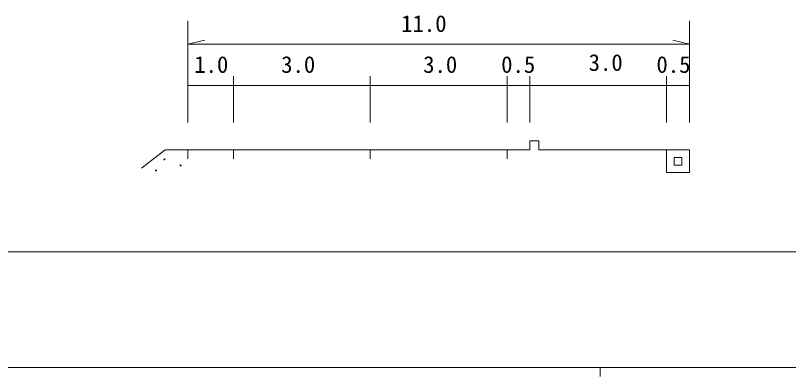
# Model space of a CAD drawing. Units: millimetres, scale not verified. Extents: x 40000 to 680000, y 20000 to 380000.
# Drawn here: x 403858 to 488659, y 204000 to 243663 of the extents above; entities that cross this region are included whole.
import ezdxf
from ezdxf.enums import TextEntityAlignment as Align

# ---------------------------------------------------------------- set-up
doc = ezdxf.new("R2010")
doc.units = ezdxf.units.MM
doc.header["$LTSCALE"] = 1000
for name, color, linetype, lineweight in [('M-BGD', 7, 'Continuous', 13), ('M-STR-HTXT', 7, 'Continuous', 13), ('M-TTL-BAND', 7, 'Continuous', 13)]:
    doc.layers.add(name, color=color, linetype=linetype, lineweight=lineweight)
doc.styles.add('ＭＳ ゴシック', font='')
doc.styles.get('ＭＳ ゴシック').set_extended_font_data('MS Gothic')

msp = doc.modelspace()

# ---------------------------------------------------------------- linework, layer by layer
at = {"layer": 'M-BGD'}
for p, q in [((422779, 231898), (422779, 243076)), ((477779, 231898), (477779, 243076)), ((422779, 240521), (424625, 240946)), ((477779, 240521), (475978, 240946)), ((422779, 240521), (477779, 240521)), ((427779, 231898), (427779, 236985)), ((442779, 231898), (442779, 236985)), ((457779, 231898), (457779, 236985)), ((460279, 231898), (460279, 236985)), ((475279, 231898), (475279, 236985)), ((422779, 235985), (470279, 235985)), ((470279, 235985), (472779, 235985)), ((472779, 235985), (475279, 235985)), ((475279, 235985), (477779, 235985)), ((460279, 229898), (461279, 229898)), ((460279, 228898), (460279, 229898)), ((461279, 228898), (461279, 229898)), ((420279, 228898), (417697, 226887)), ((420279, 228898), (460279, 228898)), ((422779, 227898), (422779, 228898)), ((427779, 227898), (427779, 228898)), ((442779, 227898), (442779, 228898)), ((457779, 227898), (457779, 228898)), ((461279, 228898), (477779, 228898)), ((475279, 226398), (475279, 228898)), ((477779, 226398), (477779, 228898)), ((476109, 228058), (476949, 228058)), ((476109, 227228), (476109, 228058)), ((476949, 227228), (476949, 228058)), ((476109, 227228), (476949, 227228)), ((475279, 226398), (477779, 226398))]:
    msp.add_line(p, q, dxfattribs=at)
for centre in [(420193, 227855), (419276, 226633), (421976, 227193)]:
    msp.add_circle(centre, 50, dxfattribs=at)
at = {"layer": 'M-STR-HTXT'}
msp.add_line((551994, 217718), (93397, 217636), dxfattribs=at)
at = {"layer": 'M-TTL-BAND'}
for p, q in [((40000, 205000), (579000, 205000)), ((468000, 205000), (468000, 204000))]:
    msp.add_line(p, q, dxfattribs=at)

# ---------------------------------------------------------------- texts
at = {"layer": 'M-BGD', "style": 'ＭＳ ゴシック'}
for s, p in [('11.0', (446163, 241303)), ('3.0', (466730, 237024))]:
    msp.add_text(s, height=1833, dxfattribs=at).set_placement(p, align=Align.BOTTOM_LEFT)
for s, p in [('1.0', (425338, 238274)), ('3.0', (434873, 238274)), ('3.0', (450450, 238274)), ('0.5', (459007, 238274)), ('0.5', (476038, 238274))]:
    msp.add_text(s, height=1833, dxfattribs=at).set_placement(p, align=Align.MIDDLE_CENTER)

doc.saveas('drawing.dxf')
